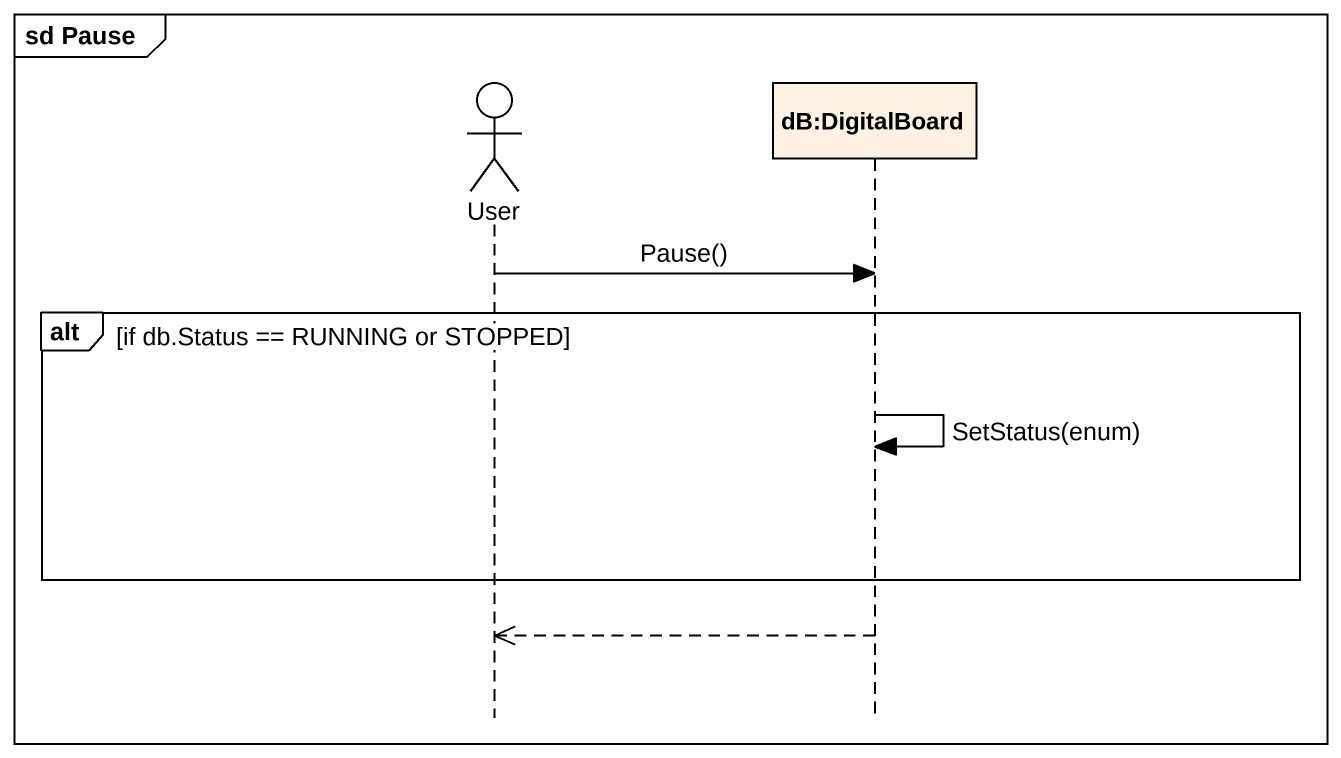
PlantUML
@startuml
mainframe sd Pause
hide footbox
actor User
participant "dB:DigitalBoard" as dB_DigitalBoard

User -> dB_DigitalBoard : Pause()
alt if db.Status == RUNNING or STOPPED
  dB_DigitalBoard -> dB_DigitalBoard : SetStatus(enum)
end
dB_DigitalBoard -->> User
@enduml
